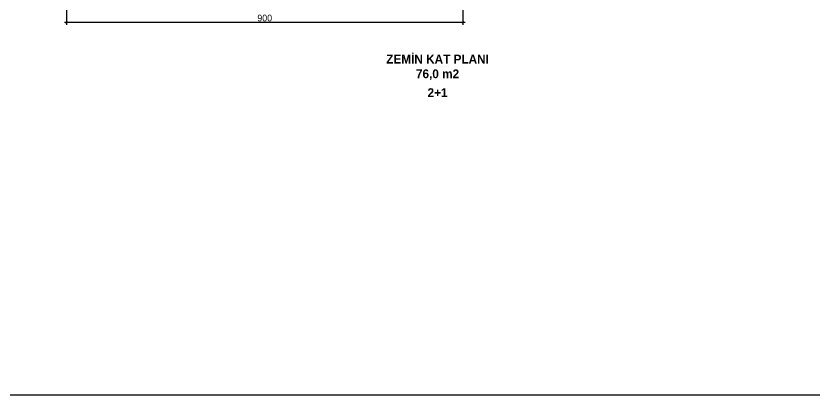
# Model space of a CAD drawing. Header units: inches. Extents: x 321 to 21697, y 7 to 6462.
# Drawn here: x 17157 to 18970, y 3113 to 3974 of the extents above; entities that cross this region are included whole.
import ezdxf

# ---------------------------------------------------------------- set-up
doc = ezdxf.new("R2010")
doc.units = ezdxf.units.IN
doc.header["$MEASUREMENT"] = 0
doc.styles.add('DIŞ ÖLÇÜ', font='FRAMDCN.TTF', dxfattribs={"height": 15})
doc.styles.get("Standard").update_dxf_attribs({"font": 'arial.ttf'})
doc.dimstyles.new('YAZI STİLİ', dxfattribs={"dimscale": 0.5, "dimtxt": 15, "dimasz": 10, "dimexe": 10, "dimexo": 10, "dimgap": 5, "dimtad": 1, "dimdec": 0, "dimtxsty": 'DIŞ ÖLÇÜ', "dimblk": 'ARCHTICK', "dimcen": 2.5, "dimdle": 10, "dimadec": 0, "dimazin": 0, "dimtfac": 1, "dimtdec": 0, "dimtix": 1, "dimtmove": 0, "dimatfit": 3, "dimldrblk": 'ARCHTICK', "dimfxl": 60, "dimfxlon": 1, "dimlwd": -1, "dimlwe": -1, "dimarcsym": 0})

# ---------------------------------------------------------------- blocks, each defined once
blk = doc.blocks.new('_ArchTick')
at = {"color": 0, "linetype": 'ByBlock', "const_width": 0.15}
blk.add_lwpolyline([(-0.5, -0.5), (0.5, 0.5)], dxfattribs=at)
blk = doc.blocks.new('*D453')
at = {"color": 0, "transparency": 16777216}
for p, q in [((17272.4, 3988.8), (17272.4, 3953.8)), ((18172.4, 3988.8), (18172.4, 3953.8)), ((18177.4, 3958.8), (17267.4, 3958.8))]:
    blk.add_line(p, q, dxfattribs=at)
at = {"layer": 'Defpoints', "color": 0, "transparency": 16777216}
for p in [(17272.4, 4048.8), (18172.4, 4048.8), (17272.4, 3958.8)]:
    blk.add_point(p, dxfattribs=at)
at = {"color": 0, "transparency": 16777216, "xscale": 5, "yscale": 5, "zscale": 5, "rotation": 180}
blk.add_blockref('_ArchTick', (17272.4, 3958.8), dxfattribs=at)
at = {"color": 0, "transparency": 16777216, "xscale": 5, "yscale": 5, "zscale": 5}
blk.add_blockref('_ArchTick', (18172.4, 3958.8), dxfattribs=at)
at = {"color": 0, "transparency": 16777216, "insert": (17722.4, 3969.1), "char_height": 15, "attachment_point": 5, "style": 'DIŞ ÖLÇÜ'}
blk.add_mtext('900', dxfattribs=at)

msp = doc.modelspace()

# ---------------------------------------------------------------- linework, layer by layer
msp.add_lwpolyline([(16352.7, 5635.5), (19024.6, 5635.5), (19024.6, 3113.1), (16352.7, 3113.1)], close=True)

# ---------------------------------------------------------------- texts
at = {"char_height": 20, "attachment_point": 1}
for s, insert in [('\\pxqc;{\\fFranklin Gothic Medium Cond|b1|i0|c162|p34;ZEMİN KAT PLANI \\P76,0 m2}', (17866.9, 3885.9)), ('\\pxqc;{\\fFranklin Gothic Medium Cond|b1|i0|c162|p34;\\C252;\\c9999763;2+1}', (17866.9, 3809.7))]:
    msp.add_mtext_dynamic_manual_height_columns(s, width=496.116, gutter_width=12.5, heights=[0], dxfattribs=dict(at, insert=insert))

# ---------------------------------------------------------------- dimensions: what is measured, and where the dimension line sits
dim = msp.add_linear_dim(base=(17272.4, 3958.8), p1=(18172.4, 4048.8), p2=(17272.4, 4048.8), dimstyle='YAZI STİLİ')
dim.commit()
dim.dimension.update_dxf_attribs({"geometry": '*D453', "text_midpoint": (17722.4, 3969.1)})

doc.saveas('drawing.dxf')
